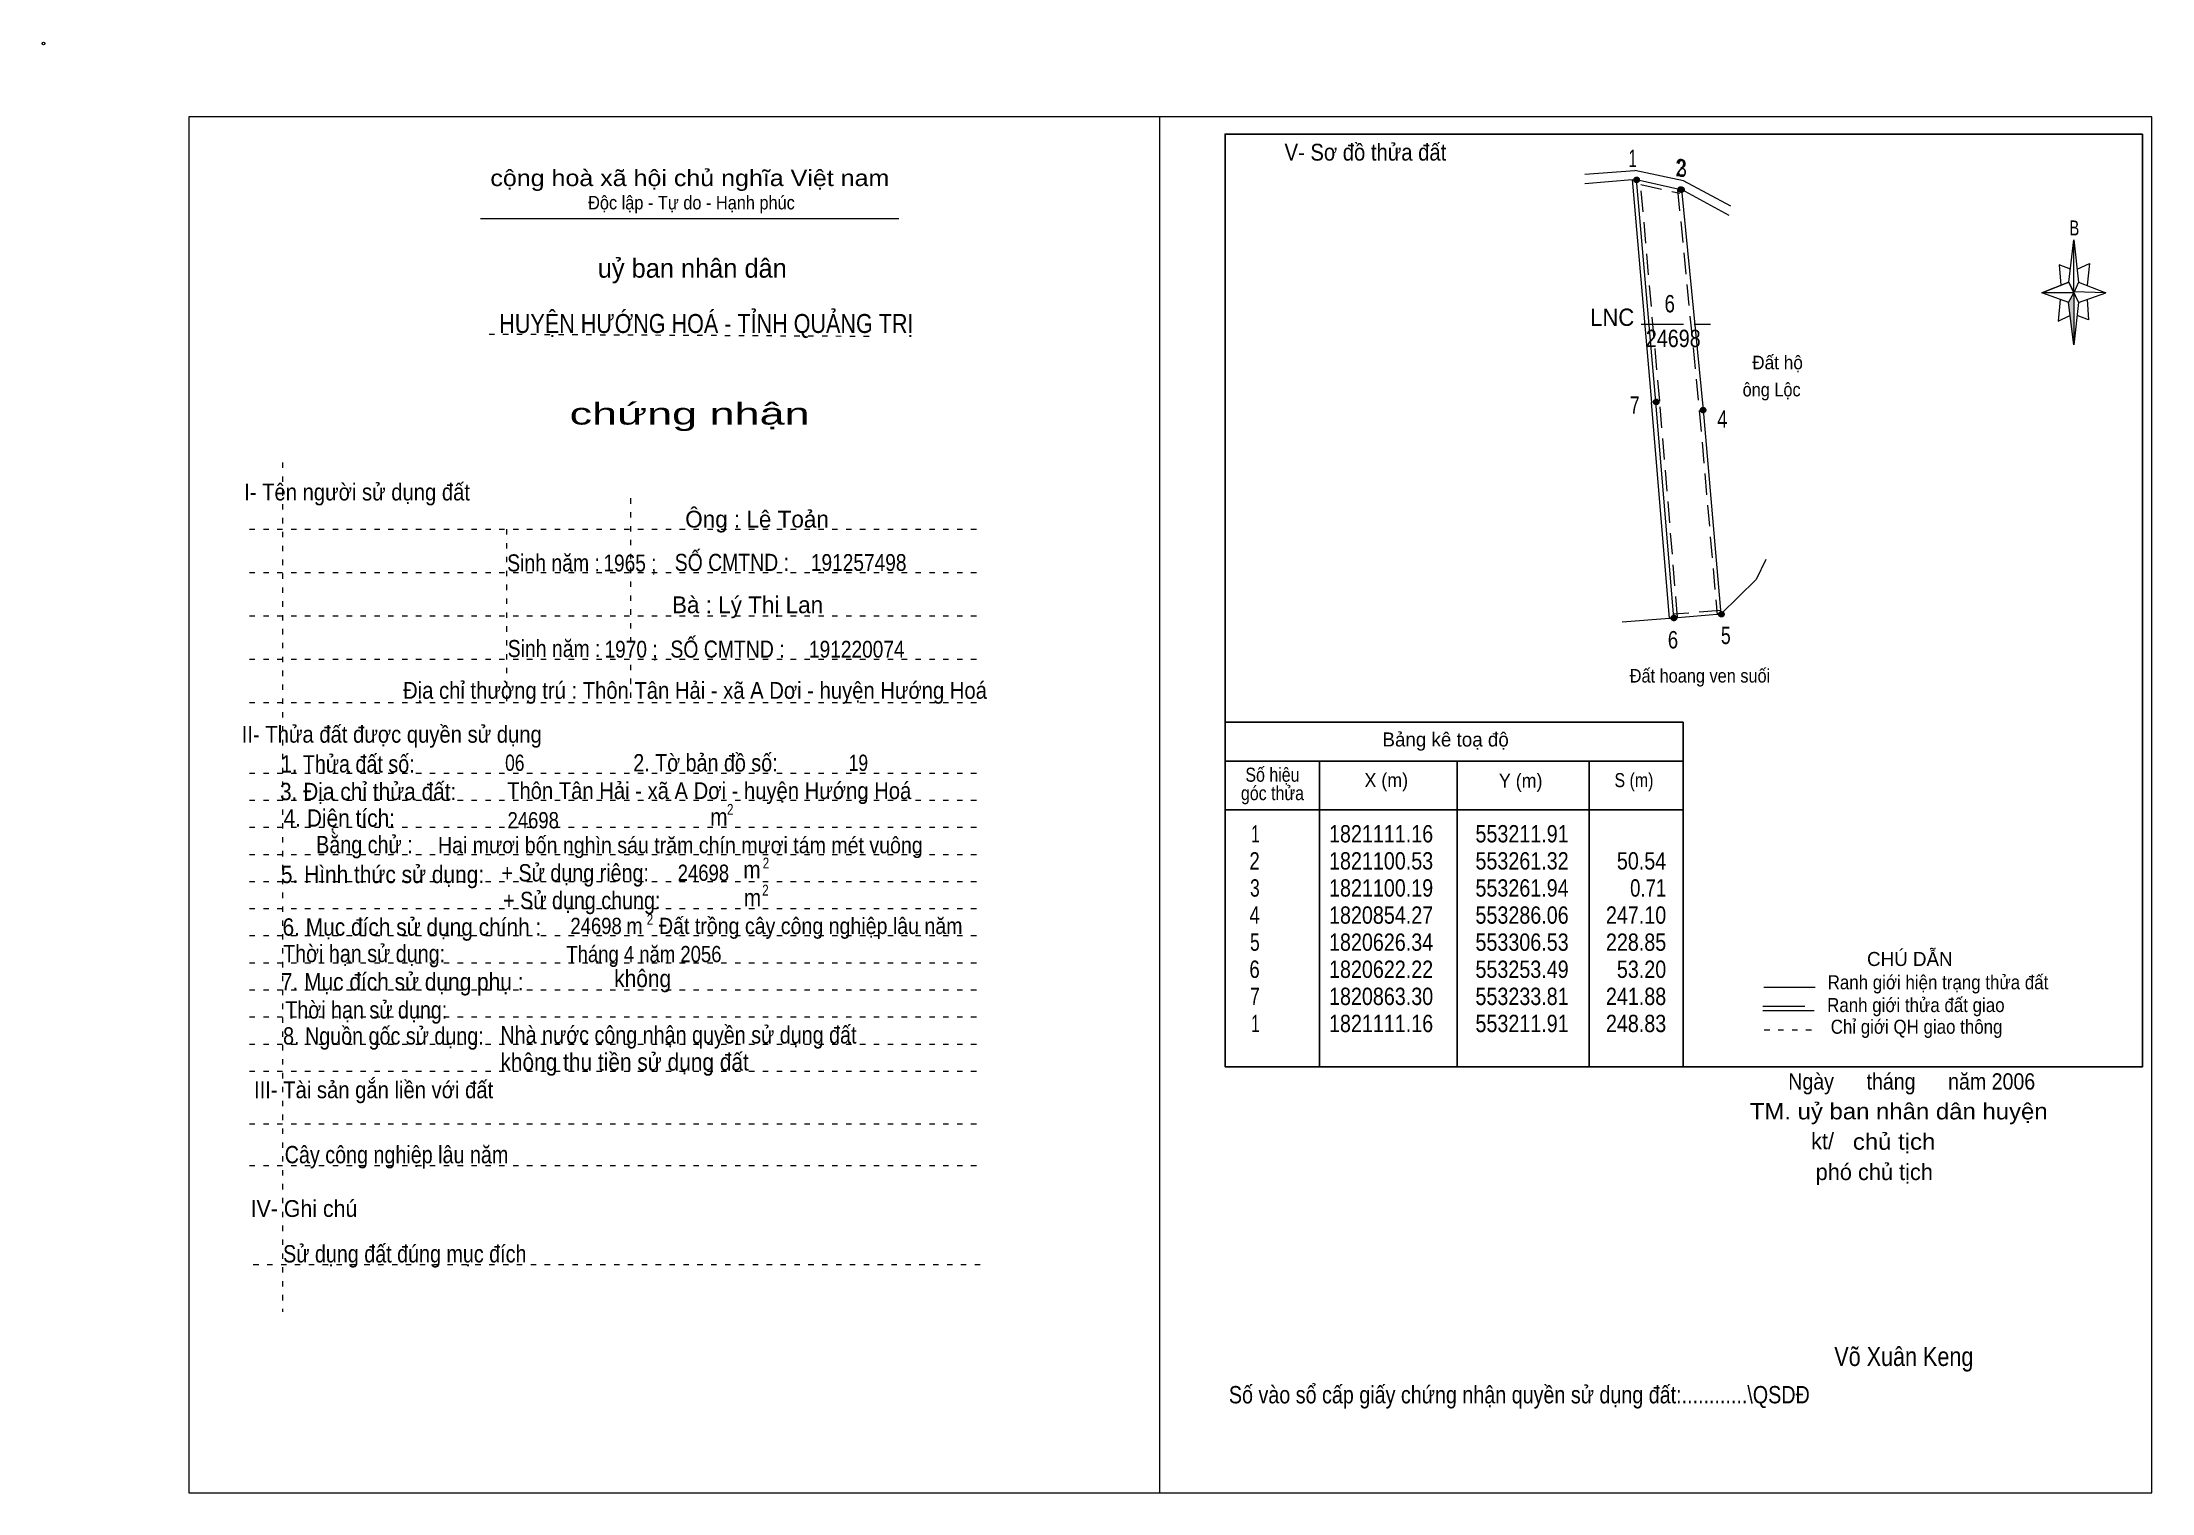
# Model space of a CAD drawing. Header units: centimetres. Extents: x -1.6 to 37.4, y -1.3 to 25.5.
import ezdxf
from ezdxf.enums import TextEntityAlignment as Align

# ---------------------------------------------------------------- set-up
doc = ezdxf.new("R2010")
doc.units = ezdxf.units.CM
doc.header["$LTSCALE"] = 0.13
for name, pattern in [('DOTTED', [1.5, 0.3, -1.2]), ('LONG_DASHED', [7.5, 6, -1.5]), ('MEDIUM_DASHED', [4.5, 3, -1.5])]:
    doc.linetypes.add(name, pattern=pattern)
for name, color, linetype, lineweight in [('1', 7, 'DOTTED', 13), ('10', 7, 'Continuous', 13), ('2', 7, 'Continuous', 25), ('22', 7, 'Continuous', 13), ('3', 7, 'Continuous', 13), ('30', 7, 'Continuous', 13), ('32', 7, 'LONG_DASHED', 13), ('33', 7, 'LONG_DASHED', 13), ('35', 7, 'Continuous', 13)]:
    doc.layers.add(name, color=color, linetype=linetype, lineweight=lineweight)

msp = doc.modelspace()

# ---------------------------------------------------------------- hatches: boundary and pattern name
at = {"layer": '30'}
msp.add_hatch(color=256, dxfattribs=at).paths.add_polyline_path([(35.91, 20.87), (35.91, 19.91), (35.81, 20.69)])
at = {"layer": '32'}
for points in [[(27.8942, 22.9544, 1), (27.7942, 22.9544, 1)], [(28.711, 22.7787, 1), (28.611, 22.7787, 1)], [(28.7213, 22.7731, 1), (28.6213, 22.7731, 1)], [(28.2562, 18.8569, 1), (28.1562, 18.8569, 1)], [(29.12, 18.7076, 1), (29.02, 18.7076, 1)], [(28.5816, 14.8714, 1), (28.4816, 14.8714, 1)], [(29.4584, 14.9395, 1), (29.3584, 14.9395, 1)]]:
    msp.add_hatch(color=256, dxfattribs=at).paths.add_polyline_path(points)

# ---------------------------------------------------------------- linework, layer by layer
at = {"layer": '1', "linetype": 'Continuous'}
msp.add_line((6.51, 22.24), (14.23, 22.24), dxfattribs=at)
at = {"layer": '1'}
for p, q in [((6.67, 20.11), (13.82, 20.07)), ((2.86, 17.74), (2.86, 2.07)), ((9.28, 17.08), (9.28, 13.31)), ((2.25, 16.51), (15.75, 16.51)), ((6.99, 16.51), (6.99, 13.31)), ((2.25, 15.71), (15.75, 15.71)), ((2.25, 14.91), (15.75, 14.91)), ((2.25, 14.11), (15.75, 14.11)), ((2.25, 13.31), (15.75, 13.31)), ((2.25, 12.01), (15.75, 12.01)), ((2.25, 11.51), (15.75, 11.51)), ((2.25, 11.01), (15.75, 11.01)), ((2.25, 10.51), (15.75, 10.51)), ((2.25, 10.01), (15.75, 10.01)), ((2.25, 9.51), (15.75, 9.51)), ((2.25, 9.01), (15.75, 9.01)), ((2.25, 8.51), (15.75, 8.51)), ((2.25, 8.01), (15.75, 8.01)), ((2.25, 7.51), (15.75, 7.51)), ((2.25, 7.01), (15.75, 7.01)), ((2.25, 6.51), (15.75, 6.51)), ((2.25, 5.54), (15.75, 5.54)), ((2.25, 4.77), (15.75, 4.77)), ((2.32, 2.94), (15.82, 2.94))]:
    msp.add_line(p, q, dxfattribs=at)
at = {"layer": '10'}
for p, q in [((26.89, 23.06), (27.81, 23.13)), ((28.71, 22.94), (27.81, 23.13)), ((29.55, 22.3), (28.67, 22.78)), ((29.58, 22.47), (28.71, 22.94))]:
    msp.add_line(p, q, dxfattribs=at)
at = {"layer": '10', "linetype": 'MEDIUM_DASHED'}
for p, q in [((28.6, 14.88), (28.27, 18.87)), ((29.39, 15.01), (28.52, 14.94))]:
    msp.add_line(p, q, dxfattribs=at)
at = {"layer": '10'}
for points in [[(26.89, 22.89), (27.76, 22.96), (28.12, 18.85)], [(27.58, 14.8), (28.45, 14.87), (28.12, 18.85)], [(30.23, 15.95), (30.05, 15.58), (29.4, 14.94)]]:
    msp.add_lwpolyline(points, dxfattribs=at)
msp.add_lwpolyline([(28.2, 18.86), (27.84, 22.96), (28.66, 22.78), (28.67, 22.78), (29.07, 18.71), (29.4, 14.94), (28.53, 14.87)], close=True, dxfattribs=at)
at = {"layer": '10', "linetype": 'MEDIUM_DASHED'}
for points in [[(28.27, 18.87), (27.92, 22.87), (28.64, 22.71)], [(28.6, 22.77), (29, 18.7), (29.33, 14.93)]]:
    msp.add_lwpolyline(points, dxfattribs=at)
at = {"layer": '10'}
msp.add_circle((-1.55, 25.47), 0.025, dxfattribs=at)
at = {"layer": '2'}
for p, q in [((20.25, 12.95), (28.7, 12.95)), ((28.7, 6.59), (28.7, 12.95)), ((20.25, 12.23), (28.7, 12.23)), ((21.99, 6.59), (21.99, 12.23)), ((24.53, 10.89), (24.53, 12.23)), ((26.97, 12.23), (26.97, 6.59)), ((20.25, 11.33), (28.7, 11.33))]:
    msp.add_line(p, q, dxfattribs=at)
msp.add_lwpolyline([(37.18, 23.8), (20.25, 23.8), (20.25, 6.59), (37.18, 6.59)], close=True, dxfattribs=at)
msp.add_lwpolyline([(24.53, 6.59), (24.53, 10.39), (24.53, 10.89)], dxfattribs=at)
at = {"layer": '22'}
msp.add_line((28.45, 14.87), (28.53, 14.87), dxfattribs=at)
at = {"layer": '3'}
msp.add_line((19.04, 24.12), (19.04, -1.27), dxfattribs=at)
for points in [[(19.04, 24.12), (1.13, 24.12), (1.13, -1.27), (19.04, -1.27)], [(19.04, -1.27), (37.35, -1.27), (37.35, 24.12), (19.04, 24.12)]]:
    msp.add_lwpolyline(points, dxfattribs=at)
at = {"layer": '30'}
for p, q in [((35.82, 21.07), (35.91, 21.85)), ((36, 21.07), (36.5, 20.87)), ((35.82, 20.69), (35.32, 20.87)), ((36, 20.69), (35.91, 19.91)), ((36.16, 20.75), (36.18, 20.37)), ((36.18, 20.37), (35.97, 20.45))]:
    msp.add_line(p, q, dxfattribs=at)
for points in [[(35.91, 21.85), (36, 21.07), (35.91, 20.87)], [(35.91, 20.87), (35.32, 20.87), (35.82, 21.07), (36, 20.69), (36.5, 20.87), (35.91, 20.89)], [(35.91, 20.87), (35.91, 19.91), (35.81, 20.69)]]:
    msp.add_lwpolyline(points, close=True, dxfattribs=at)
for points in [[(35.97, 21.31), (36.2, 21.41), (36.16, 21.01)], [(35.91, 20.87), (35.82, 21.07), (35.32, 20.87)], [(35.85, 21.31), (35.64, 21.39), (35.67, 21.01)], [(35.66, 20.75), (35.62, 20.35), (35.84, 20.45)], [(35.91, 20.87), (36, 20.69), (36.5, 20.87)]]:
    msp.add_lwpolyline(points, dxfattribs=at)
at = {"layer": '32'}
for centre in [(27.8442, 22.9544), (28.661, 22.7787), (28.6713, 22.7731), (28.2062, 18.8569), (29.07, 18.7076), (28.5316, 14.8714), (29.4084, 14.9395)]:
    msp.add_circle(centre, 0.05, dxfattribs=at)
at = {"layer": '33'}
msp.add_line((27.93, 20.29), (29.21, 20.29), dxfattribs=at)
at = {"layer": '35'}
for p, q in [((30.19, 8.06), (31.14, 8.06)), ((30.17, 7.63), (31.12, 7.63))]:
    msp.add_line(p, q, dxfattribs=at)
at = {"layer": '35', "linetype": 'LONG_DASHED'}
msp.add_line((30.17, 7.71), (31.12, 7.71), dxfattribs=at)
at = {"layer": '35', "linetype": 'DOTTED'}
msp.add_line((30.2, 7.27), (31.19, 7.27), dxfattribs=at)

# ---------------------------------------------------------------- texts
at = {"layer": '1'}
for s, height, width, p in [('V- Sơ đồ thửa đất', 0.31, 0.9, (22.84, 23.31)), ('cộng hoà xã hội chủ nghĩa Việt nam', 0.3, 1.15, (10.375, 22.84)), ('Độc lập - Tự do - Hạnh phúc', 0.25, 0.9, (10.405, 22.41)), ('chứng nhận', 0.4, 1.55, (10.37, 18.44)), ('I- Tên người sử dụng đất', 0.31, 0.9, (4.235, 17.04)), ('II- Thửa đất được quyền sử dụng', 0.31, 0.9, (4.875, 12.57)), ('III- Tài sản gắn liền với đất', 0.31, 0.9, (4.54, 6.01)), ('IV- Ghi chú', 0.31, 0.95, (3.255, 3.82))]:
    msp.add_text(s, height=height, dxfattribs=dict(at, width=width)).set_placement(p, align=Align.CENTER)
msp.add_text('uỷ ban nhân dân', height=0.35, dxfattribs=at).set_placement((10.42, 21.15), align=Align.CENTER)
at = {"layer": '10'}
for s, width, p in [('  Đất hộ', 0.95, (29.8, 19.46)), ('ông Lộc', 0.9, (29.8, 18.96))]:
    msp.add_text(s, height=0.25, dxfattribs=dict(at, width=width)).set_placement(p)
for s, height, p in [('Ông : Lê Toản', 0.31, (11.615, 16.54)), ('Bà : Lý Thị Lan', 0.31, (11.44, 14.96)), ('kt/ ', 0.3, (31.33, 5.07)), ('phó chủ tịch ', 0.3, (32.285, 4.5))]:
    msp.add_text(s, height=height, dxfattribs=at).set_placement(p, align=Align.CENTER)
for s, height, width, p in [('Sinh năm :', 0.3149, 0.85, (7.86, 15.73)), ('1965 ;', 0.31, 0.85, (9.27, 15.73)), ('SỐ CMTND :', 0.3149, 0.85, (11.15, 15.74)), ('191257498', 0.31, 0.85, (13.49, 15.74)), ('Sinh năm :', 0.3149, 0.85, (7.87, 14.15)), ('1970 ;', 0.31, 0.85, (9.29, 14.14)), ('SỐ CMTND :', 0.3149, 0.85, (11.07, 14.14)), ('191220074', 0.31, 0.85, (13.455, 14.14)), ('Địa chỉ thường trú : Thôn Tân Hải - xã A Dơi - huyện Hướng Hoá', 0.31, 0.9, (10.47, 13.38)), ('Đất hoang ven suối ', 0.25, 0.9, (29.055, 13.68)), ('06', 0.3, 0.8, (7.145, 12.05)), ('19', 0.3, 0.8, (13.485, 12.05)), (' Thôn Tân Hải - xã A Dơi - huyện Hướng Hoá', 0.31, 0.9, (10.68, 11.53)), ('24698', 0.3, 0.85, (7.485, 10.99)), ('Hai mươi bốn nghìn sáu trăm chín mươi tám mét vuông ', 0.3, 0.9, (10.25, 10.53)), ('24698', 0.3, 0.85, (10.625, 10.02)), ('24698', 0.3, 0.85, (8.645, 9.04)), ('m   Đất trồng cây công nghiệp lâu năm ', 0.3, 0.9, (12.355, 9.04)), ('Tháng 4 năm 2056 ', 0.3, 0.85, (9.575, 8.52)), ('Ngày      tháng      năm 2006', 0.3, 0.9, (32.92, 6.17)), ('TM. uỷ ban nhân dân huyện', 0.3, 1.1, (32.68, 5.62)), ('chủ tịch', 0.3, 1.1, (32.595, 5.06)), ('Võ Xuân Keng ', 0.35, 0.85, (32.83, 1.07))]:
    msp.add_text(s, height=height, dxfattribs=dict(at, width=width)).set_placement(p, align=Align.CENTER)
at = {"layer": '2'}
for s, height, width, p in [('HUYỆN HƯỚNG HOÁ - TỈNH QUẢNG TRỊ', 0.35, 0.85, (10.68, 20.13)), ('Số hiệu', 0.2591, 0.85, (21.125, 11.85)), ('3. Địa chỉ thửa đất:', 0.32, 0.9, (4.44, 11.51)), ('góc thửa', 0.2591, 0.85, (21.125, 11.51)), ('X (m)', 0.2591, 0.95, (23.225, 11.75)), ('Y (m)', 0.2591, 0.95, (25.705, 11.74)), ('S (m)', 0.2591, 0.85, (27.795, 11.75)), ('Số vào sổ cấp giấy chứng nhận quyền sử dụng đất:............\\QSDĐ', 0.32, 0.85, (25.68, 0.38))]:
    msp.add_text(s, height=height, dxfattribs=dict(at, width=width)).set_placement(p, align=Align.CENTER)
msp.add_text('Bảng kê toạ độ', height=0.2591, dxfattribs=at).set_placement((24.32, 12.5), align=Align.CENTER)
for s, height, width, p in [('1. Thửa đất số:', 0.32, 0.85, (2.83, 12.02)), ('2. Tờ bản đồ số:', 0.32, 0.85, (9.33, 12.04)), ('4. Diện tích:', 0.32, 0.9, (2.88, 11.02)), ('m', 0.32, 0.9, (10.75, 11.04)), ('2', 0.2, 0.8, (11.06, 11.24)), ('Bằng chử :', 0.32, 0.85, (3.48, 10.53)), ('5. Hình thức sử dụng:', 0.32, 0.9, (2.83, 9.98)), ('+ Sử dụng riêng:', 0.32, 0.85, (6.9, 10.01)), ('m', 0.32, 0.9, (11.36, 10.07)), ('2', 0.2, 0.8, (11.72, 10.25)), ('+ Sử dụng chung:', 0.32, 0.85, (6.93, 9.5)), ('m', 0.32, 0.9, (11.37, 9.55)), ('2', 0.2, 0.8, (11.71, 9.75)), ('6. Mục đích sử dụng chính : ', 0.32, 0.9, (2.86, 9.01)), ('2', 0.2, 0.8, (9.58, 9.21)), ('Thời hạn sử dụng: ', 0.32, 0.85, (2.87, 8.52)), ('7. Mục đích sử dụng phụ : ', 0.32, 0.9, (2.83, 8)), ('không', 0.32, 0.9, (8.98, 8.06)), ('Thời hạn sử dụng: ', 0.32, 0.85, (2.91, 7.48)), ('8. Nguồn gốc sử dụng: ', 0.32, 0.85, (2.87, 7)), ('Nhà nước công nhận quyền sử dụng đất  ', 0.32, 0.85, (6.88, 7.02)), ('không thu tiền sử dụng đất', 0.32, 0.9, (6.88, 6.52)), ('Cây công nghiệp lâu năm', 0.32, 0.85, (2.9, 4.81)), ('Sử dụng đất đúng mục đích', 0.32, 0.85, (2.87, 2.98))]:
    msp.add_text(s, height=height, dxfattribs=dict(at, width=width)).set_placement(p)
at = {"layer": '30', "width": 0.75}
msp.add_text('B', height=0.2756, dxfattribs=at).set_placement((35.92, 21.93), align=Align.CENTER)
at = {"layer": '30'}
for s, width, p in [('1', 0.65, (20.89, 10.73)), ('1821111.16', 0.85, (24.09, 10.73)), ('553211.91', 0.85, (26.59, 10.73)), ('553211.91', 0.85, (26.59, 10.73)), ('2', 0.8, (20.89, 10.23)), ('1821100.53', 0.85, (24.09, 10.23)), ('553261.32', 0.85, (26.59, 10.23)), ('50.54', 0.85, (28.39, 10.23)), ('3', 0.75, (20.89, 9.73)), ('1821100.19', 0.85, (24.09, 9.73)), ('553261.94', 0.85, (26.59, 9.73)), ('0.71', 0.8, (28.39, 9.73)), ('4', 0.8, (20.89, 9.23)), ('1820854.27', 0.85, (24.09, 9.23)), ('553286.06', 0.85, (26.59, 9.23)), ('247.10', 0.85, (28.39, 9.23)), ('5', 0.75, (20.89, 8.73)), ('1820626.34', 0.85, (24.09, 8.73)), ('553306.53', 0.85, (26.59, 8.73)), ('228.85', 0.85, (28.39, 8.73)), ('6', 0.8, (20.89, 8.23)), ('1820622.22', 0.85, (24.09, 8.23)), ('553253.49', 0.85, (26.59, 8.23)), ('53.20', 0.85, (28.39, 8.23)), ('7', 0.75, (20.89, 7.73)), ('1820863.30', 0.85, (24.09, 7.73)), ('553233.81', 0.85, (26.59, 7.73)), ('241.88', 0.85, (28.39, 7.73)), ('1', 0.65, (20.89, 7.23)), ('1821111.16', 0.85, (24.09, 7.23)), ('553211.91', 0.85, (26.59, 7.23)), ('248.83', 0.85, (28.39, 7.23))]:
    msp.add_text(s, height=0.32, dxfattribs=dict(at, width=width)).set_placement(p, align=Align.RIGHT)
at = {"layer": '32'}
for s, width, p in [('1', 0.65, (27.77, 23.19)), ('2', 0.8, (28.655, 23.02)), ('3', 0.75, (28.68, 23.01)), ('7', 0.75, (27.81, 18.64)), ('4', 0.8, (29.425, 18.38)), ('6', 0.8, (28.515, 14.31)), ('5', 0.75, (29.49, 14.39))]:
    msp.add_text(s, height=0.32, dxfattribs=dict(at, width=width)).set_placement(p, align=Align.CENTER)
at = {"layer": '33'}
for s, width, p in [('6', 0.8, (28.455, 20.51)), ('24698', 0.85, (28.52, 19.87))]:
    msp.add_text(s, height=0.32, dxfattribs=dict(at, width=width)).set_placement(p, align=Align.CENTER)
at = {"layer": '33', "width": 0.95}
msp.add_text('LNC', height=0.32, dxfattribs=at).set_placement((27.8, 20.26), align=Align.RIGHT)
at = {"layer": '35'}
msp.add_text('CHÚ DẪN', height=0.2591, dxfattribs=at).set_placement((32.885, 8.45), align=Align.CENTER)
at = {"layer": '35', "width": 0.9}
for s, p in [('Ranh giới hiện trạng thửa đất', (33.405, 8.02)), ('Ranh giới thửa đất giao ', (33.04, 7.6)), ('Chỉ giới QH giao thông', (33.01, 7.2))]:
    msp.add_text(s, height=0.2591, dxfattribs=at).set_placement(p, align=Align.CENTER)

doc.saveas('drawing.dxf')
